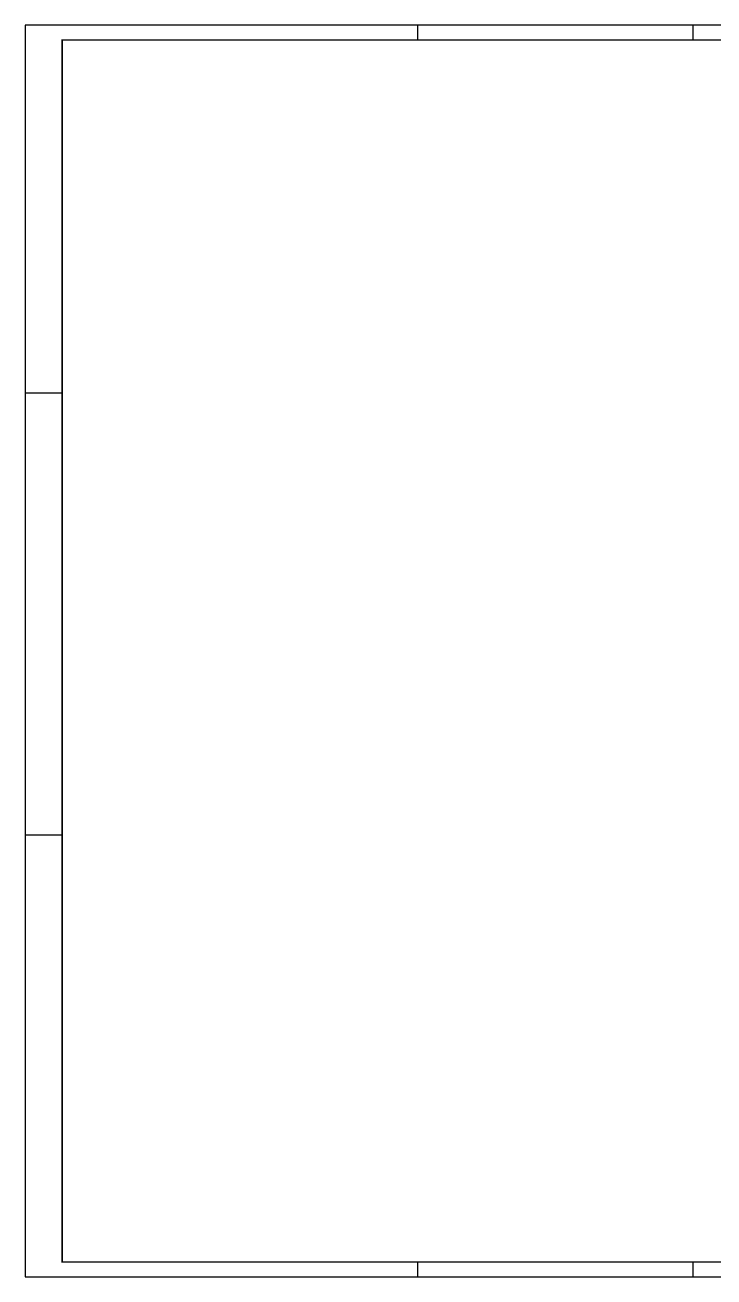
# Model space of a CAD drawing. Header units: millimetres. Extents: x -50 to 1139, y 20 to 861.
# Drawn here: x -50 to 413, y 20 to 861 of the extents above; entities that cross this region are included whole.
import ezdxf

# ---------------------------------------------------------------- set-up
doc = ezdxf.new("R2010")
doc.units = ezdxf.units.MM
doc.layers.add('ARQ-FOLHA', color=7, linetype='Continuous')

# ---------------------------------------------------------------- blocks, each defined once
blk = doc.blocks.new('FOLHA A0')
at = {"layer": 'ARQ-FOLHA'}
for p, q in [((1189, 0), (0, 0)), ((0, 0), (0, -841)), ((264, -10), (264, 0)), ((449, -10), (449, 0)), ((0, -247), (25, -247)), ((0, -544), (25, -544)), ((264, -841), (264, -831)), ((449, -841), (449, -831))]:
    blk.add_line(p, q, dxfattribs=at)
at = {"layer": 'ARQ-FOLHA', "const_width": 1}
blk.add_lwpolyline([(1179, -10), (25, -10), (25, -831), (1179, -831), (1179, -10)], dxfattribs=at)
at = {"layer": 'ARQ-FOLHA'}
blk.add_lwpolyline([(0, -841), (1189, -841)], dxfattribs=at)

msp = doc.modelspace()

# ---------------------------------------------------------------- block references
at = {"layer": 'ARQ-FOLHA'}
msp.add_blockref('FOLHA A0', (-49.76, 861.01), dxfattribs=at)

doc.saveas('drawing.dxf')
